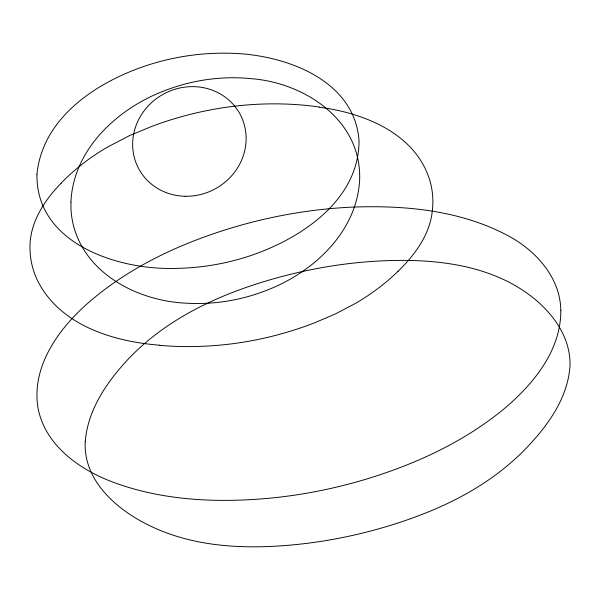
<?xml version="1.0" encoding="UTF-8"?>
<svg xmlns="http://www.w3.org/2000/svg" width="600" height="600" viewBox="0 0 600 600"><rect width="100%" height="100%" fill="white"/><g stroke="black" fill="none" stroke-linecap="round" stroke-linejoin="round"><path stroke-width="0.9" d="M61.2 183.157C43.763 200.962 28.777 224.145 30.03 250.035A91.455 83.183 -16.7 0 0 37.358 280.207C59.655 325.358 113.093 341.587 159.855 345.21M397.95 271.327C415.05 254.88 430.215 234.173 432.435 209.843A88.463 78.12 -37.5 0 0 429.825 180.413C415.53 133.365 363.975 112.942 319.275 107.227M61.148 183.113A194.595 172.208 -23.3 0 1 107.64 147.023L129.398 135.675L152.062 126.278A308.25 262.147 -24.3 0 1 319.327 107.025M397.995 271.373A202.71 186.488 -37.1 0 1 354.892 303.72L335.257 314.01L314.895 322.688A353.827 340.23 -51.6 0 1 159.817 345.39M560.82 310.282C561.12 350.452 533.362 384.232 504.12 408.787C463.597 442.237 414.908 464.46 364.868 479.543A510.728 479.393 -50.1 0 1 268.118 498.353C216.315 502.965 162.705 500.565 113.52 482.34C79.53 469.793 44.513 445.05 37.845 407.055C31.605 366.112 58.635 328.987 87.742 303.285C132.593 264.127 188.407 239.625 245.377 223.958A416.01 325.072 -24.6 0 1 352.942 207.097C404.978 205.178 459.248 210.3 506.092 234.683C534.653 249.278 560.25 276.615 560.82 310.282M85.23 441.78C83.235 481.222 117.562 510.263 150.06 525.847A214.32 183.36 -26.3 0 0 171.083 534.48C206.858 546.705 245.295 548.415 282.735 545.722A479.228 438.412 -41.9 0 0 401.543 521.805C437.85 509.73 473.077 493.118 503.123 469.162A211.005 177.15 -33.4 0 0 520.95 453.518C544.688 429.855 567.562 400.732 570 366.03C571.013 334.522 548.842 307.688 523.898 291.038A202.605 163.905 -30.3 0 0 505.237 280.32C470.7 263.737 431.662 259.785 393.795 260.475A397.507 305.025 -25.2 0 0 262.043 282.218C220.748 294.983 180.532 313.388 147.203 341.317A206.085 169.08 -24.7 0 0 128.123 359.228C106.89 382.035 87.705 409.83 85.23 441.78M70.92 202.058L71.01 209.542A96.337 88.8 -22.6 0 0 73.133 224.167C85.222 274.493 139.058 301.507 187.41 303.233A182.88 171.285 -32.2 0 0 267.788 289.868C313.575 271.972 356.767 231.983 359.625 180.27A95.025 86.43 -33.8 0 0 359.04 165.975C352.68 114.165 300.038 82.44 251.61 78.713A175.8 158.333 -26.6 0 0 164.685 90.653C117.81 108.352 73.215 149.175 70.92 202.058M36.953 174.292C35.737 243.99 118.77 270.368 176.017 268.373A247.612 239.618 -44.4 0 0 246.315 257.04C298.132 240.532 358.882 201.803 359.048 140.925C354.743 78.57 282.502 53.895 229.29 53.242A227.58 203.55 -24.7 0 0 153.525 63.36C101.475 78.892 42.765 115.102 36.953 174.292M185.078 196.26A57.54 53.977 -28.7 0 0 240.54 115.102A57.54 53.977 -28.7 0 0 142.545 112.995A57.54 53.977 -28.7 0 0 185.078 196.26"/></g></svg>
